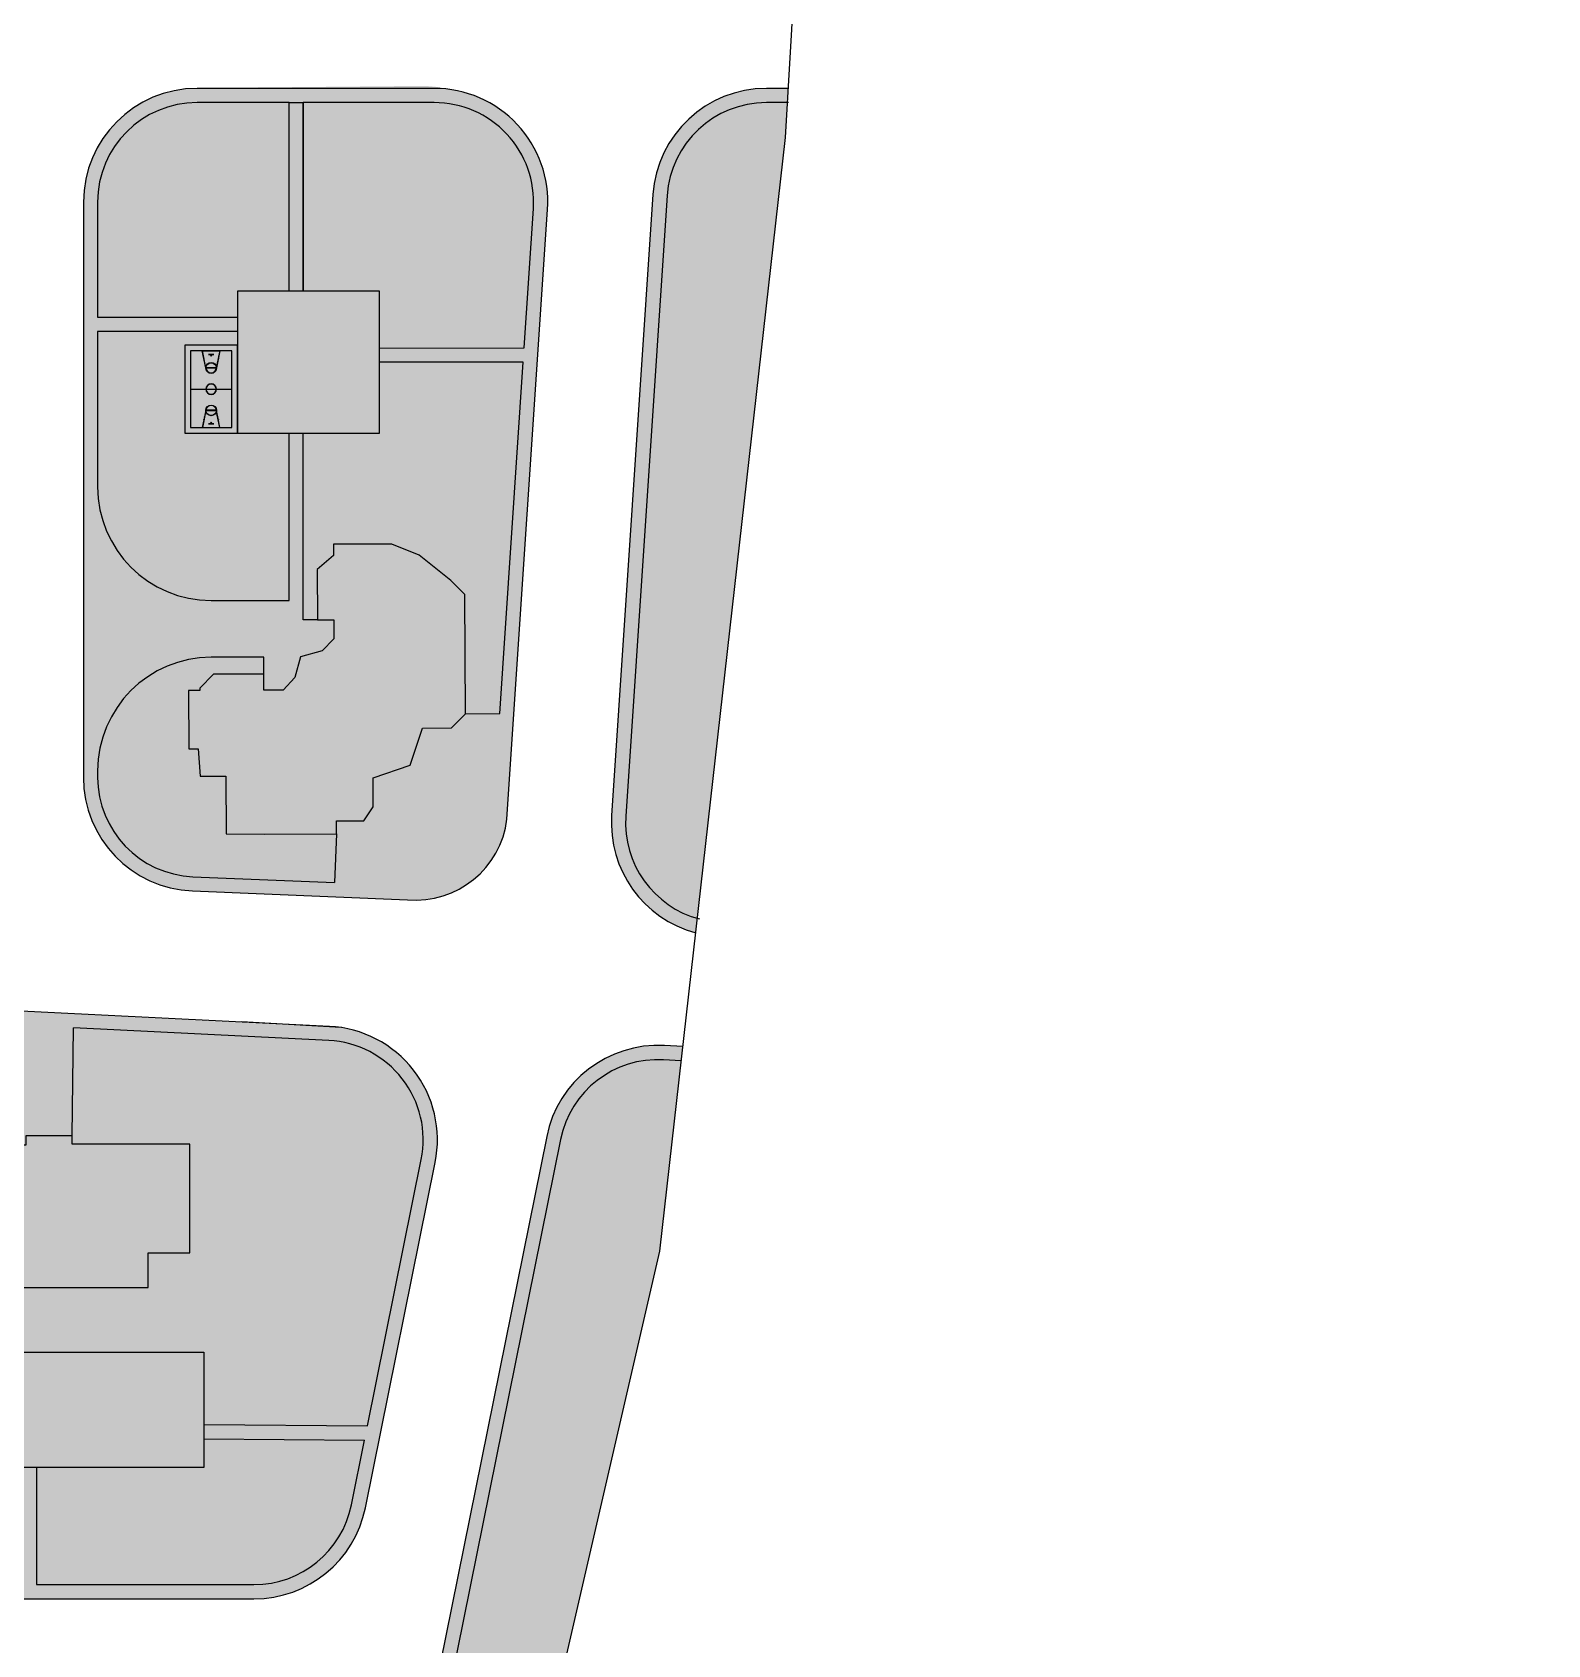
# Model space of a CAD drawing. Header units: inches. Extents: x -634 to 3638, y -6930911 to 5552.
# Drawn here: x 2903.3 to 3063.3, y 2174.7 to 2344.9 of the extents above; entities that cross this region are included whole.
import ezdxf

# ---------------------------------------------------------------- set-up
doc = ezdxf.new("R2010")
doc.units = ezdxf.units.IN
doc.header["$MEASUREMENT"] = 0
doc.layers.add('ELEV', color=134, linetype='Continuous', lineweight=18)
doc.layers.add('SPORT', color=7, linetype='Continuous')
doc.layers.add('муниц.здания', color=181, linetype='Continuous')
for name, color, linetype, true_color in [('дет.площадки', 7, 'Continuous', 0xf5eb38), ('дорога', 7, 'Continuous', 0x737373), ('жил.зона', 7, 'Continuous', 0xee6868)]:
    doc.layers.add(name, color=color, linetype=linetype, true_color=true_color)

# ---------------------------------------------------------------- blocks, each defined once
blk = doc.blocks.new('A$C6FDB6B95')
at = {"layer": 'SPORT'}
for p, q in [((-2148, 1133), (1300, 1133)), ((-2148, -936), (-2148, 1133)), ((-1918, 904), (1070, 904)), ((-1918, -706), (-1918, 904)), ((-427, -706), (-427, 904)), ((-421, -706), (-421, 904)), ((1070, 904), (1070, -706)), ((1300, 1133), (1300, -936)), ((-1920, 438), (-1256, 300)), ((-1918, -246), (-1918, 444)), ((-1918, -246), (-1918, 444)), ((-1918, 444), (-1255, 306)), ((-1721, 403), (-1720, 408)), ((-1716, 402), (-1721, 403)), ((-1720, 408), (-1715, 407)), ((-1715, 407), (-1716, 402)), ((-1620, 382), (-1619, 387)), ((-1615, 381), (-1620, 382)), ((-1619, 387), (-1613, 386)), ((-1613, 386), (-1615, 381)), ((-1519, 361), (-1518, 366)), ((-1513, 360), (-1519, 361)), ((-1518, 366), (-1512, 365)), ((-1512, 365), (-1513, 360)), ((-1277, 305), (-1276, 299)), ((-1258, -102), (-1258, 300)), ((-1252, 300), (-1252, -102)), ((-427, -418), (-427, 616)), ((-421, -418), (-421, 616)), ((1070, 444), (406, 306)), ((1071, 438), (407, 300)), ((409, -102), (409, 300)), ((429, 305), (428, 299)), ((1070, -246), (1070, 444)), ((1070, -246), (1070, 444)), ((-1256, -102), (-1920, -240)), ((-1255, -108), (-1918, -246)), ((-1277, -107), (-1276, -101)), ((406, -108), (1070, -246)), ((407, -102), (1071, -240)), ((429, -107), (428, -101)), ((1300, -936), (-2148, -936)), ((1070, -706), (-1918, -706))]:
    blk.add_line(p, q, dxfattribs=at)
for points in [[(1300, -936), (-2148, -936), (-2148, 1133), (1300, 1133)], [(1076, -711), (-1924, -711), (-1924, 909), (1076, 909)], [(-1781, 202), (-1784, 202), (-1784, -4), (-1781, -4)], [(671, 361), (669, 366), (664, 365), (665, 360)], [(772, 382), (771, 387), (765, 386), (766, 381)], [(873, 403), (872, 408), (866, 407), (868, 402)], [(932, 202), (936, 202), (936, -4), (932, -4)], [(-1721, -205), (-1720, -211), (-1715, -209), (-1716, -204)], [(-1620, -184), (-1619, -190), (-1613, -188), (-1615, -183)], [(-1519, -163), (-1518, -168), (-1512, -167), (-1513, -162)], [(671, -163), (669, -168), (664, -167), (665, -162)], [(772, -184), (771, -190), (765, -188), (766, -183)], [(873, -205), (872, -211), (866, -209), (868, -204)]]:
    blk.add_lwpolyline(points, close=True, dxfattribs=at)
blk.add_lwpolyline([(403, -102, -0.985815), (403, 300)], format="xyb", close=True, dxfattribs=at)
for centre, radius in [((-1741, 99), 25.9), ((-424, 99), 207), ((-424, 99), 201), ((892, 99), 25.9)]:
    blk.add_circle(centre, radius, dxfattribs=at)
for centre, radius, start, end in [((-1255, 99), 207, 96.21469, 263.78531), ((-1255, 99), 201, 96.21469, 263.78531), ((-1255, 99), 207, 270, 90), ((-1255, 99), 201, 270.81854, 89.18146), ((406, 99), 207, 90, 270), ((406, 99), 201, 276.21469, 83.78531), ((406, 99), 207, 276.21469, 83.78531)]:
    blk.add_arc(centre, radius, start, end, dxfattribs=at)

msp = doc.modelspace()

# ---------------------------------------------------------------- hatches: boundary and pattern name
at = {"layer": 'ELEV', "linetype": 'Continuous'}
h = msp.add_hatch(dxfattribs=at)
h.set_pattern_fill('ANSI31', color=256, scale=0.01044, style=0)
h.set_pattern_definition([(45, (1262.311104, 3366.587935), (-0.02343928418428, 0.02343928418428), [])])
edge = h.paths.add_edge_path()
edge.add_ellipse((1445.78234, 3471.96182), major_axis=(0, 6932302.83262), ratio=0.00000001506, start_angle=89.999976115149, end_angle=270.000023884851)
edge.add_line((1445.67794, 3474.85168), (1445.67794, 3528.48347))
edge.add_line((1445.67794, 3528.48347), (1445.88675, 3528.48347))
edge.add_line((1445.88675, 3528.48347), (1445.88675, 3474.85168))
at = {"layer": 'дорога', "true_color": 0xcd6928, "transparency": 33554610}
h = msp.add_hatch(color=32, dxfattribs=at)
h.dxf.hatch_style = 1
edge = h.paths.add_edge_path()
edge.add_arc((2943.74429, 2263.04928), 9.77262, 272.4217511, 352.9764684)
edge.add_line((2953.44357, 2261.85432), (2957.73126, 2326.20958))
edge.add_arc((2944.18481, 2325.72535), 13.5551, 2.047187, 87.9919126)
edge.add_line((2944.65979, 2339.27213), (2920.59929, 2339.03611))
edge.add_arc((2920.717, 2327.03668), 12, 90.5620272, 180)
edge.add_line((2908.717, 2327.03668), (2908.717, 2266.25879))
edge.add_arc((2920.72188, 2266.26072), 12.00488, 180.0092111, 266.4199999)
edge.add_line((2919.97227, 2254.27927), (2944.15723, 2253.2854))
at = {"layer": 'дорога', "true_color": 0x939598}
h = msp.add_hatch(color=252, dxfattribs=at)
h.dxf.hatch_style = 1
h.paths.add_polyline_path([(2931.93609, 2337.50731), (2930.43609, 2337.50731), (2930.43609, 2317.59398), (2931.93609, 2317.59398)], flags=0)
h.paths.add_polyline_path([(2945.7578, 2339.00731), (2920.717, 2339.00731, 0.414213562), (2908.717, 2327.00731), (2908.717, 2266.25879, 0.402234529), (2920.22428, 2254.26891), (2942.9507, 2253.33498, 0.403601937), (2953.44357, 2261.85432), (2957.73126, 2326.20958, 0.433835841)])
h.paths.add_polyline_path([(2945.7578, 2337.50731, -0.433835841), (2956.23458, 2326.30929), (2955.25507, 2311.60759), (2939.99697, 2311.59398), (2939.99697, 2310.09398), (2955.15513, 2310.1075), (2952.68249, 2272.99495), (2949.05172, 2272.94933), (2947.59613, 2271.47712), (2944.53494, 2271.46199), (2943.21624, 2267.55117), (2939.31994, 2266.1962), (2939.33066, 2263.13173), (2938.33531, 2261.66394), (2937.87505, 2261.66167), (2935.44824, 2261.64968), (2935.45347, 2260.29377), (2935.24221, 2255.15302), (2920.28587, 2255.76765, -0.402234529), (2910.217, 2266.25879), (2910.217, 2266.9369, -0.414213562), (2922.217, 2278.9369), (2927.77299, 2278.9369), (2927.77299, 2277.17055), (2927.78148, 2275.45202), (2929.79573, 2275.46198), (2931.05462, 2276.79158), (2931.63153, 2278.98852), (2933.9177, 2279.61885), (2935.17604, 2280.88874), (2935.16229, 2282.90613), (2933.44361, 2282.89764), (2931.93609, 2282.89764), (2931.93609, 2302.59398), (2930.43609, 2302.59398), (2930.43609, 2284.9369), (2922.217, 2284.9369, -0.414213562), (2910.217, 2296.9369), (2910.217, 2313.34555), (2924.99697, 2313.34555), (2924.99697, 2314.84555), (2910.217, 2314.84555), (2910.217, 2327.00731, -0.414213562), (2920.717, 2337.50731)], flags=16)
h.paths.add_polyline_path([(2924.99697, 2311.90433), (2924.99697, 2302.59398), (2919.41077, 2302.59398), (2919.41077, 2311.90433)], flags=0)
h.paths.add_polyline_path([(2924.3918, 2311.29916), (2924.3918, 2303.19916), (2920.01594, 2303.19916), (2920.01594, 2311.29916)], flags=0)
h.paths.add_polyline_path([(2923.11906, 2303.21467), (2923.11971, 2303.21152), (2923.13491, 2303.21467)], flags=0)
h.paths.add_polyline_path([(2924.37629, 2311.28364), (2924.37629, 2307.2414), (2922.76244, 2307.2414, -0.986206236), (2921.6453, 2307.2414), (2920.80714, 2307.2414), (2920.03146, 2307.2414), (2920.03146, 2307.25692), (2920.03146, 2311.28364), (2923.11906, 2311.28364), (2923.11971, 2311.2868), (2923.13491, 2311.28364)], flags=0)
h.paths.add_polyline_path([(2921.28869, 2311.28364), (2921.64853, 2309.55187, -0.897017361), (2922.75921, 2309.55187), (2922.74378, 2309.55019, 0.897017361), (2921.66396, 2309.55019), (2921.64853, 2309.55187), (2921.65949, 2309.49916), (2922.76244, 2309.49916, -1.006968894), (2921.64525, 2309.4914), (2921.50014, 2310.18976), (2921.48494, 2310.18661), (2921.48179, 2310.2018), (2921.43176, 2310.46083), (2921.42812, 2310.46008), (2921.42496, 2310.47527), (2921.37617, 2310.73456), (2921.37129, 2310.73354), (2921.36814, 2310.74874), (2921.27284, 2311.28364)], flags=0)
h.paths.add_polyline_path([(2923.03961, 2310.74874), (2923.03645, 2310.73354), (2923.02126, 2310.7367), (2923.02441, 2310.75189)], flags=0)
h.paths.add_polyline_path([(2922.48318, 2310.92054), (2922.48318, 2310.91123), (2921.92456, 2310.91123), (2921.92456, 2310.92054)], flags=0)
h.paths.add_polyline_path([(2922.2737, 2310.80416, -1), (2922.13404, 2310.80416, -1)], flags=0)
h.paths.add_polyline_path([(2922.98278, 2310.47527), (2922.97962, 2310.46008), (2922.96443, 2310.46323), (2922.96759, 2310.47843)], flags=0)
h.paths.add_polyline_path([(2922.92596, 2310.2018), (2922.9228, 2310.18661), (2922.90761, 2310.18976), (2922.91076, 2310.20496)], flags=0)
h.paths.add_polyline_path([(2922.74692, 2309.48364, -0.985814884), (2921.66082, 2309.48364)], flags=0)
h.paths.add_polyline_path([(2921.66082, 2307.25692), (2922.74692, 2307.25692, 0.985811187)], flags=0)
h.paths.add_polyline_path([(2922.76244, 2304.99916), (2921.65949, 2304.99916), (2921.64853, 2304.94644), (2921.66396, 2304.94812, 0.897017361), (2922.74378, 2304.94812), (2922.75921, 2304.94644, -0.897017361), (2921.64853, 2304.94644), (2921.28869, 2303.21467), (2921.27284, 2303.21467), (2921.38333, 2303.74642), (2921.36814, 2303.74958), (2921.37129, 2303.76477), (2921.42811, 2304.02239), (2921.42496, 2304.02304), (2921.42812, 2304.03824), (2921.48582, 2304.29567), (2921.48179, 2304.29651), (2921.48494, 2304.31171), (2921.64525, 2305.00692, -1.006968894)], flags=0)
h.paths.add_polyline_path([(2922.74692, 2305.01467), (2921.66082, 2305.01467, -0.985814884)], flags=0)
h.paths.add_polyline_path([(2922.9228, 2304.31171), (2922.92596, 2304.29651), (2922.91076, 2304.29336), (2922.90761, 2304.30855)], flags=0)
h.paths.add_polyline_path([(2922.97962, 2304.03824), (2922.98278, 2304.02304), (2922.96759, 2304.01989), (2922.96443, 2304.03508)], flags=0)
h.paths.add_polyline_path([(2923.03645, 2303.76477), (2923.03961, 2303.74958), (2923.02441, 2303.74642), (2923.02126, 2303.76161)], flags=0)
h.paths.add_polyline_path([(2922.2737, 2303.69416, -1), (2922.13404, 2303.69416, -1)], flags=0)
h.paths.add_polyline_path([(2922.48318, 2303.58709), (2922.48318, 2303.57778), (2921.92456, 2303.57778), (2921.92456, 2303.58709)], flags=0)
h = msp.add_hatch(color=252, dxfattribs=at)
h.dxf.hatch_style = 1
h.paths.add_polyline_path([(2970.35863, 2327.70533, -0.394859818), (2980.8354, 2337.50731), (2983.07825, 2337.50731), (2983.166, 2339.00731), (2980.8354, 2339.00731, 0.394859818), (2968.86194, 2327.80505), (2964.49414, 2262.24724, 0.358596184), (2973.38177, 2249.85305), (2973.55219, 2251.36236, -0.35260316), (2965.99082, 2262.14752)])
at = {"layer": 'дорога', "true_color": 0x58ba48}
h = msp.add_hatch(color=85, dxfattribs=at)
h.dxf.hatch_style = 1
h.paths.add_polyline_path([(2930.43609, 2337.50731), (2920.717, 2337.50731, 0.414213562), (2910.217, 2327.00731), (2910.217, 2314.84555), (2924.99697, 2314.84555), (2924.99697, 2317.59398), (2930.43609, 2317.59398)])
at = {"layer": 'дорога', "true_color": 0x939598}
h = msp.add_hatch(color=252, dxfattribs=at)
h.dxf.hatch_style = 1
h.paths.add_polyline_path([(2931.93609, 2337.50731), (2930.43609, 2337.50731), (2930.43609, 2317.59398), (2931.93609, 2317.59398)])
at = {"layer": 'дорога', "true_color": 0x58ba48}
h = msp.add_hatch(color=85, dxfattribs=at)
h.dxf.hatch_style = 1
h.paths.add_polyline_path([(2956.23458, 2326.30929, 0.433835841), (2945.7578, 2337.50731), (2931.93609, 2337.50731), (2931.93609, 2317.59398), (2939.99697, 2317.59398), (2939.99697, 2311.59398), (2955.25507, 2311.60759)])
h = msp.add_hatch(color=85, dxfattribs=at)
h.dxf.hatch_style = 1
h.paths.add_polyline_path([(2982.86242, 2333.81788), (2983.07825, 2337.50731), (2980.8354, 2337.50731, 0.394859818), (2970.35863, 2327.70533), (2965.99082, 2262.14752, 0.35260316), (2973.55219, 2251.36236)])
at = {"layer": 'дорога', "true_color": 0xf4ee51}
h = msp.add_hatch(color=41, dxfattribs=at)
h.dxf.hatch_style = 1
h.paths.add_polyline_path([(2939.99697, 2317.59398), (2924.99697, 2317.59398), (2924.99697, 2302.59398), (2939.99697, 2302.59398)])
at = {"layer": 'дорога', "true_color": 0x58ba48}
h = msp.add_hatch(color=85, dxfattribs=at)
h.dxf.hatch_style = 1
h.paths.add_polyline_path([(2930.43609, 2302.59398), (2924.99697, 2302.59398), (2924.99697, 2313.34555), (2910.217, 2313.34555), (2910.217, 2296.9369, 0.414213562), (2922.217, 2284.9369), (2930.43609, 2284.9369)])
h.paths.add_polyline_path([(2924.3918, 2303.19916), (2920.01594, 2303.19916), (2920.01594, 2311.29916), (2924.3918, 2311.29916)], flags=16)
h.paths.add_polyline_path([(2923.11906, 2303.21467), (2923.11971, 2303.21152), (2923.13491, 2303.21467)], flags=0)
h.paths.add_polyline_path([(2924.37629, 2307.2414), (2922.76244, 2307.2414, -0.986206236), (2921.6453, 2307.2414), (2920.80714, 2307.2414), (2920.03146, 2307.2414), (2920.03146, 2307.25692), (2920.03146, 2311.28364), (2923.11906, 2311.28364), (2923.11971, 2311.2868), (2923.13491, 2311.28364), (2924.37629, 2311.28364)], flags=0)
h.paths.add_polyline_path([(2922.75921, 2304.94644), (2922.74378, 2304.94812, -0.897017361), (2921.66396, 2304.94812), (2921.64853, 2304.94644, 0.897017361)], flags=0)
h.paths.add_polyline_path([(2921.27284, 2303.21467), (2921.38333, 2303.74642), (2921.36814, 2303.74958), (2921.37129, 2303.76477), (2921.42811, 2304.02239), (2921.42496, 2304.02304), (2921.42812, 2304.03824), (2921.48582, 2304.29567), (2921.48179, 2304.29651), (2921.48494, 2304.31171), (2921.64525, 2305.00692, -1.006968894), (2922.76244, 2304.99916), (2921.65949, 2304.99916), (2921.28869, 2303.21467)], flags=0)
h.paths.add_polyline_path([(2923.03961, 2303.74958), (2923.02441, 2303.74642), (2923.02126, 2303.76161), (2923.03645, 2303.76477)], flags=0)
h.paths.add_polyline_path([(2922.48318, 2303.57778), (2921.92456, 2303.57778), (2921.92456, 2303.58709), (2922.20387, 2303.62433, -0.414213562), (2922.13404, 2303.69416, -1), (2922.2737, 2303.69416, -0.414213562), (2922.20387, 2303.62433), (2922.42732, 2303.58709), (2922.48318, 2303.58709)], flags=0)
h.paths.add_polyline_path([(2922.98278, 2304.02304), (2922.96759, 2304.01989), (2922.96443, 2304.03508), (2922.97962, 2304.03824)], flags=0)
h.paths.add_polyline_path([(2922.92596, 2304.29651), (2922.91076, 2304.29336), (2922.90761, 2304.30855), (2922.9228, 2304.31171)], flags=0)
h.paths.add_polyline_path([(2922.74692, 2305.01467), (2921.66082, 2305.01467, -0.985814884)], flags=0)
h.paths.add_polyline_path([(2921.66082, 2307.25692), (2922.74692, 2307.25692, 0.985811187)], flags=0)
h.paths.add_polyline_path([(2922.76244, 2309.48364), (2922.74692, 2309.48364, -0.99433131), (2921.66077, 2309.49298), (2921.64853, 2309.55187, 1.048443141)], flags=0)
h.paths.add_polyline_path([(2921.64364, 2309.49916), (2921.64525, 2309.4914, -0.993079335), (2922.76244, 2309.49916)], flags=0)
h.paths.add_polyline_path([(2922.9228, 2310.18661), (2922.90761, 2310.18976), (2922.91076, 2310.20496), (2922.92596, 2310.2018)], flags=0)
h.paths.add_polyline_path([(2922.97962, 2310.46008), (2922.96443, 2310.46323), (2922.96759, 2310.47843), (2922.98278, 2310.47527)], flags=0)
h.paths.add_polyline_path([(2921.50014, 2310.18976), (2921.48494, 2310.18661), (2921.48179, 2310.2018), (2921.49698, 2310.20496)], flags=0)
h.paths.add_polyline_path([(2923.03645, 2310.73354), (2923.02126, 2310.7367), (2923.02441, 2310.75189), (2923.03961, 2310.74874)], flags=0)
h.paths.add_polyline_path([(2921.44331, 2310.46323), (2921.42812, 2310.46008), (2921.42496, 2310.47527), (2921.44015, 2310.47843)], flags=0)
h.paths.add_polyline_path([(2922.13404, 2310.80416, -0.414213562), (2922.20387, 2310.87398), (2921.98042, 2310.91123), (2921.92456, 2310.91123), (2921.92456, 2310.92054), (2922.48318, 2310.92054), (2922.48318, 2310.91123), (2922.20387, 2310.87398, -0.414213562), (2922.2737, 2310.80416, -1)], flags=0)
h.paths.add_polyline_path([(2921.38649, 2310.7367), (2921.37129, 2310.73354), (2921.36814, 2310.74874), (2921.38333, 2310.75189)], flags=0)
h = msp.add_hatch(color=85, dxfattribs=at)
h.dxf.hatch_style = 1
h.paths.add_polyline_path([(2955.15513, 2310.1075), (2939.99697, 2310.09398), (2939.99697, 2302.59398), (2931.93609, 2302.59398), (2931.93609, 2282.89764), (2933.44361, 2282.89764), (2933.41732, 2288.21892), (2935.12877, 2289.69039), (2935.12296, 2290.86633), (2941.27402, 2290.89672), (2944.17446, 2289.73595), (2947.51924, 2287.03785), (2948.98929, 2285.58225), (2949.05172, 2272.94933), (2952.68249, 2272.99495)])
at = {"layer": 'дорога', "true_color": 0xcd6928}
h = msp.add_hatch(color=32, dxfattribs=at)
h.dxf.hatch_style = 1
h.paths.add_polyline_path([(2948.98929, 2285.58225), (2947.51924, 2287.03785), (2944.17446, 2289.73595), (2941.27402, 2290.89672), (2935.12296, 2290.86633), (2935.12877, 2289.69039), (2933.41732, 2288.21892), (2933.44361, 2282.89764), (2935.16229, 2282.90613), (2935.17604, 2280.88874), (2933.9177, 2279.61885), (2931.63153, 2278.98852), (2931.05462, 2276.79158), (2929.79573, 2275.46198), (2927.78148, 2275.45202), (2927.77299, 2277.17055), (2922.45156, 2277.14426), (2920.99596, 2275.67435), (2920.99722, 2275.4185), (2919.82128, 2275.41291), (2919.85165, 2269.26727), (2920.84888, 2269.27172), (2921.0415, 2266.37795), (2923.75523, 2266.38583), (2923.78455, 2260.29377), (2927.85621, 2260.25931), (2935.45347, 2260.29377), (2935.44824, 2261.64968), (2937.87505, 2261.66167), (2938.33531, 2261.66394), (2939.33066, 2263.13173), (2939.31994, 2266.1962), (2943.21624, 2267.55117), (2944.53494, 2271.46199), (2947.59613, 2271.47712), (2949.05172, 2272.94933)])
at = {"layer": 'дорога', "true_color": 0x58ba48}
h = msp.add_hatch(color=85, dxfattribs=at)
h.dxf.hatch_style = 1
h.paths.add_polyline_path([(2923.75523, 2266.38583), (2921.0415, 2266.37795), (2920.84888, 2269.27172), (2919.85165, 2269.26727), (2919.82128, 2275.41291), (2920.99722, 2275.4185), (2920.99596, 2275.67435), (2922.45156, 2277.14426), (2927.77299, 2277.17055), (2927.77299, 2278.9369), (2922.217, 2278.9369, 0.414213562), (2910.217, 2266.9369), (2910.217, 2266.25879, 0.402234529), (2920.28587, 2255.76765), (2935.24221, 2255.15302), (2935.45347, 2260.29377), (2927.85621, 2260.25931), (2923.78455, 2260.29377)])
h = msp.add_hatch(color=85, dxfattribs=at)
h.dxf.hatch_style = 1
h.paths.add_polyline_path([(2632.78746, 2142.27487), (2524.19822, 2142.27487), (2524.19822, 2241.01105), (2621.30994, 2241.01105), (2621.30994, 2243.2025, 0.440017103), (2609.89457, 2253.66252), (2510.12307, 2244.93143), (2510.55356, 2139.23209), (2929.48263, 2042.52033), (2969.58625, 2216.23831), (2971.85522, 2236.33327), (2969.98363, 2236.43765, 0.372700523), (2959.1072, 2228.03479), (2928.43153, 2076.31502, -0.079040438), (2926.94822, 2072.34114, -0.328453608), (2892.02559, 2056.70003), (2686.3727, 2103.40157), (2643.6165, 2114.19991, -0.261418449), (2634.02768, 2123.2913), (2633.62637, 2124.58575, -0.071049496), (2633.02283, 2128.35514)])
at = {"layer": 'дорога', "true_color": 0x939598}
h = msp.add_hatch(color=252, dxfattribs=at)
h.dxf.hatch_style = 1
edge = h.paths.add_edge_path()
edge.add_arc((2934.10037, 2227.98003), 12, 348.5696681, 441.2033235)
edge.add_line((2935.93552, 2239.83888), (2810.72943, 2246.11218))
edge.add_arc((2810.13514, 2234.12691), 12, 87.1612857, 180.2948023)
edge.add_line((2798.1353, 2234.06516), (2798.35454, 2191.45465))
edge.add_arc((2810.35438, 2191.5164), 12, 180.2948023, 270)
edge.add_line((2810.35438, 2179.5164), (2926.72792, 2179.5164))
edge.add_arc((2926.72792, 2191.5164), 12, 270, 348.5696681)
edge.add_line((2938.48992, 2189.13828), (2945.86237, 2225.60191))
at = {"layer": 'дорога', "true_color": 0x4554a5}
h = msp.add_hatch(color=175, dxfattribs=at)
h.dxf.hatch_style = 1
edge = h.paths.add_edge_path()
edge.add_arc((2926.72792, 2191.5164), 10.5, 270, 348.5696681)
edge.add_line((2937.01967, 2189.43555), (2944.39212, 2225.89918))
edge.add_arc((2934.05181, 2227.96862), 10.54536, 348.6827017, 451.5953702)
edge.add_line((2933.75822, 2238.50989), (2888.77745, 2240.74029))
edge.add_arc((2888.18315, 2228.75501), 12, 87.1612857, 176.2243627)
edge.add_line((2876.2092, 2229.54521), (2876.18315, 2193.0164))
edge.add_arc((2888.18315, 2193.0164), 12, 180, 270)
edge.add_line((2888.18315, 2181.0164), (2926.72792, 2181.0164))
at = {"layer": 'дорога', "true_color": 0x58ba48}
h = msp.add_hatch(color=85, dxfattribs=at)
h.dxf.hatch_style = 1
h.paths.add_polyline_path([(2902.70372, 2240.04975), (2888.77745, 2240.74029, 0.428800516), (2876.18315, 2228.75501), (2876.18315, 2198.30701), (2885.88522, 2198.22407), (2885.88522, 2205.55446), (2921.41922, 2205.55446), (2921.41922, 2197.92028), (2938.70529, 2197.77249), (2944.39212, 2225.89918, 0.458847479), (2934.62038, 2238.46714), (2907.65437, 2239.80427), (2907.54582, 2228.40715), (2907.54582, 2227.52422), (2919.94525, 2227.52422), (2919.94525, 2216.04002), (2915.55649, 2216.04002), (2915.55649, 2212.38108), (2889.6961, 2212.38108), (2889.3718, 2212.52135), (2889.25109, 2231.12664), (2897.85456, 2231.12664), (2897.85456, 2227.41825), (2902.65074, 2227.41825), (2902.65074, 2228.40715)])
at = {"layer": 'дорога', "true_color": 0x939598}
h = msp.add_hatch(color=252, dxfattribs=at)
h.dxf.hatch_style = 1
h.paths.add_polyline_path([(2643.9838, 2115.65425, -0.261418449), (2635.4604, 2123.73548), (2635.05909, 2125.02993, -0.071049496), (2634.52261, 2128.3805), (2634.28768, 2142.27487), (2632.78789, 2142.24951), (2633.02283, 2128.35514, 0.071049496), (2633.62637, 2124.58575), (2634.02768, 2123.2913, 0.261418449), (2643.6165, 2114.19991), (2686.35519, 2103.406), (2892.02559, 2056.70003, 0.328453608), (2926.94822, 2072.34114, 0.079040438), (2928.43153, 2076.31502), (2959.1072, 2228.03479, -0.372700523), (2969.98363, 2236.43765), (2971.85522, 2236.33327), (2972.02379, 2237.8262), (2970.06716, 2237.93532, 0.372700523), (2957.63695, 2228.33205), (2926.96128, 2076.61228, -0.079040438), (2925.64278, 2073.07995, -0.328388991), (2892.3506, 2058.16441), (2686.72249, 2104.86033)])
at = {"layer": 'дорога', "true_color": 0x4554a5}
h = msp.add_hatch(color=175, dxfattribs=at)
h.dxf.hatch_style = 1
h.paths.add_polyline_path([(2921.41922, 2205.55446), (2885.88522, 2205.55446), (2885.88522, 2193.40045), (2921.41922, 2193.40045)])
at = {"layer": 'дорога', "true_color": 0x58ba48}
h = msp.add_hatch(color=85, dxfattribs=at)
h.dxf.hatch_style = 1
h.paths.add_polyline_path([(2937.01967, 2189.43555), (2938.40252, 2196.27503), (2921.41922, 2196.42022), (2921.41922, 2193.40045), (2903.76304, 2193.40045), (2903.76304, 2181.0164), (2926.72792, 2181.0164, 0.356918388)])

# ---------------------------------------------------------------- linework, layer by layer
at = {"color": 7}
msp.add_lwpolyline([(2510.55356, 2139.23209), (2929.48263, 2042.52033), (2969.58625, 2216.23831), (2982.86242, 2333.81788), (2996.08687, 2559.8732), (2508.84036, 2559.8732)], close=True, dxfattribs=at)
at = {"layer": 'дет.площадки'}
for points in [[(2939.99697, 2317.59398), (2924.99697, 2317.59398), (2924.99697, 2302.59398), (2939.99697, 2302.59398)], [(2885.88522, 2205.55446), (2921.41922, 2205.55446), (2921.41922, 2193.40045), (2885.88522, 2193.40045)]]:
    msp.add_lwpolyline(points, close=True, dxfattribs=at)
at = {"layer": 'дорога'}
for p, q in [((2930.43609, 2317.59398), (2930.43609, 2337.50731)), ((2931.93609, 2317.59398), (2931.93609, 2337.50731)), ((2927.77299, 2277.17055), (2927.77299, 2278.9369)), ((2935.45347, 2260.29377), (2935.24221, 2255.15302)), ((2907.54582, 2228.40715), (2907.65437, 2239.80427)), ((2921.41922, 2197.92028), (2938.70529, 2197.77249)), ((2921.41922, 2196.42022), (2938.40252, 2196.27503)), ((2903.76304, 2193.40045), (2903.76304, 2181.0164))]:
    msp.add_line(p, q, dxfattribs=at)
msp.add_lwpolyline([(2920.22428, 2254.26891), (2942.9507, 2253.33498, 0.403601937), (2953.44357, 2261.85432), (2957.73126, 2326.20958, 0.433835841), (2945.7578, 2339.00731), (2920.717, 2339.00731, 0.414213562), (2908.717, 2327.00731), (2908.717, 2266.25879, 0.402234529)], format="xyb", close=True, dxfattribs=at)
for points in [[(2983.166, 2339.00731), (2980.8354, 2339.00731, 0.394859818), (2968.86194, 2327.80505), (2964.49414, 2262.24724, 0.358596184), (2973.38177, 2249.85305)], [(2930.43609, 2337.50731), (2920.717, 2337.50731, 0.414213562), (2910.217, 2327.00731), (2910.217, 2314.84555), (2924.99697, 2314.84555)], [(2939.99564, 2311.59398), (2955.25507, 2311.60759), (2956.23458, 2326.30929, 0.433835841), (2945.7578, 2337.50731), (2931.93609, 2337.50731)], [(2983.166, 2337.50731), (2980.8354, 2337.50731, 0.394859818), (2970.35863, 2327.70533), (2965.99082, 2262.14752, 0.358596184), (2973.76749, 2251.30261, 0.358596184)], [(2924.99697, 2313.34555), (2910.217, 2313.34555), (2910.217, 2296.9369, 0.414213562), (2922.217, 2284.9369), (2930.43609, 2284.9369), (2930.43609, 2302.59398)], [(2927.77299, 2278.9369), (2922.217, 2278.9369, 0.414213562), (2910.217, 2266.9369), (2910.217, 2266.25879, 0.402234529), (2920.28587, 2255.76765), (2935.24221, 2255.15302)], [(2798.35454, 2191.45465, 0.412707349), (2810.35438, 2179.5164), (2926.72792, 2179.5164, 0.356918388), (2938.48992, 2189.13828), (2945.86237, 2225.60191, 0.458847479), (2934.69467, 2239.9653), (2810.72943, 2246.11218, 0.43032419), (2798.1353, 2234.06516), (2798.35454, 2191.45465)], [(2938.70529, 2197.77249), (2944.39212, 2225.89918, 0.458847479), (2934.62038, 2238.46714), (2907.65437, 2239.80427)], [(2972.02379, 2237.8262), (2970.06716, 2237.93532, 0.372700523), (2957.63695, 2228.33205), (2926.96128, 2076.61228, -0.079040438), (2925.64278, 2073.07995, -0.328388991), (2892.3506, 2058.16441), (2686.72249, 2104.86033), (2643.9838, 2115.65425, -0.261418449), (2635.4604, 2123.73548), (2635.05909, 2125.02993, -0.071049496), (2634.52261, 2128.3805), (2634.28768, 2142.27487), (2632.78789, 2142.24951), (2633.02283, 2128.35514, 0.071049496), (2633.62637, 2124.58575), (2634.02768, 2123.2913, 0.261418449), (2643.6165, 2114.19991), (2686.35519, 2103.406)], [(2971.85522, 2236.33327), (2969.98363, 2236.43765, 0.372700523), (2959.1072, 2228.03479), (2928.43153, 2076.31502, -0.079040438), (2926.94822, 2072.34114, -0.328453608), (2892.02559, 2056.70003), (2686.35519, 2103.406)], [(2903.76304, 2181.0164), (2926.72792, 2181.0164, 0.356918388), (2937.01967, 2189.43555), (2938.40252, 2196.27503)]]:
    msp.add_lwpolyline(points, format="xyb", dxfattribs=at)
msp.add_lwpolyline([(2930.43609, 2337.50731), (2931.93609, 2337.50731), (2931.93609, 2317.59398), (2930.43609, 2317.59398)], close=True, dxfattribs=at)
for points in [[(2949.05172, 2272.94933), (2952.68249, 2272.99495), (2955.15513, 2310.1075), (2939.99697, 2310.09398)], [(2933.44361, 2282.89764), (2931.93609, 2282.89764), (2931.93609, 2302.59398)], [(2935.93552, 2239.83888), (2925.40951, 2240.42592)]]:
    msp.add_lwpolyline(points, dxfattribs=at)
at = {"layer": 'жил.зона', "ltscale": 100}
msp.add_lwpolyline([(2944.53494, 2271.46199), (2947.59613, 2271.47712), (2949.05172, 2272.94933), (2948.98929, 2285.58225), (2947.51924, 2287.03785), (2944.17446, 2289.73595), (2941.27402, 2290.89672), (2935.12296, 2290.86633), (2935.12877, 2289.69039), (2933.41732, 2288.21892), (2933.44361, 2282.89764), (2935.16229, 2282.90613), (2935.17604, 2280.88874), (2933.9177, 2279.61885), (2931.63153, 2278.98852), (2931.05462, 2276.79158), (2929.79573, 2275.46198), (2927.78148, 2275.45202), (2927.77299, 2277.17055), (2922.45156, 2277.14426), (2920.99596, 2275.67435), (2920.99722, 2275.4185), (2919.82128, 2275.41291), (2919.85165, 2269.26727), (2920.84888, 2269.27172), (2921.0415, 2266.37795), (2923.75523, 2266.38583), (2923.78455, 2260.29377), (2927.85621, 2260.25931), (2935.45347, 2260.29377), (2935.44824, 2261.64968), (2937.87505, 2261.66167), (2938.33531, 2261.66394), (2939.33066, 2263.13173), (2939.31994, 2266.1962), (2943.21624, 2267.55117), (2944.53494, 2271.46199)], dxfattribs=at)
at = {"layer": 'муниц.здания'}
msp.add_lwpolyline([(2889.6961, 2212.38108), (2915.55649, 2212.38108), (2915.55649, 2216.04002), (2919.94525, 2216.04002), (2919.94525, 2227.52422), (2907.54582, 2227.52422), (2907.54582, 2228.40715), (2902.65074, 2228.40715), (2902.65074, 2227.41825), (2897.85456, 2227.41825), (2897.85456, 2231.12664), (2889.25109, 2231.12664), (2889.3718, 2212.52135), (2889.6961, 2212.38108)], dxfattribs=at)

# ---------------------------------------------------------------- block references
at = {"layer": 'дет.площадки', "xscale": -0.002700000000004366, "yscale": 0.002700000000004366, "zscale": 0.002700000000004366, "rotation": 270}
msp.add_blockref('A$C6FDB6B95', (2921.93671, 2308.39444), dxfattribs=at)

doc.saveas('drawing.dxf')
